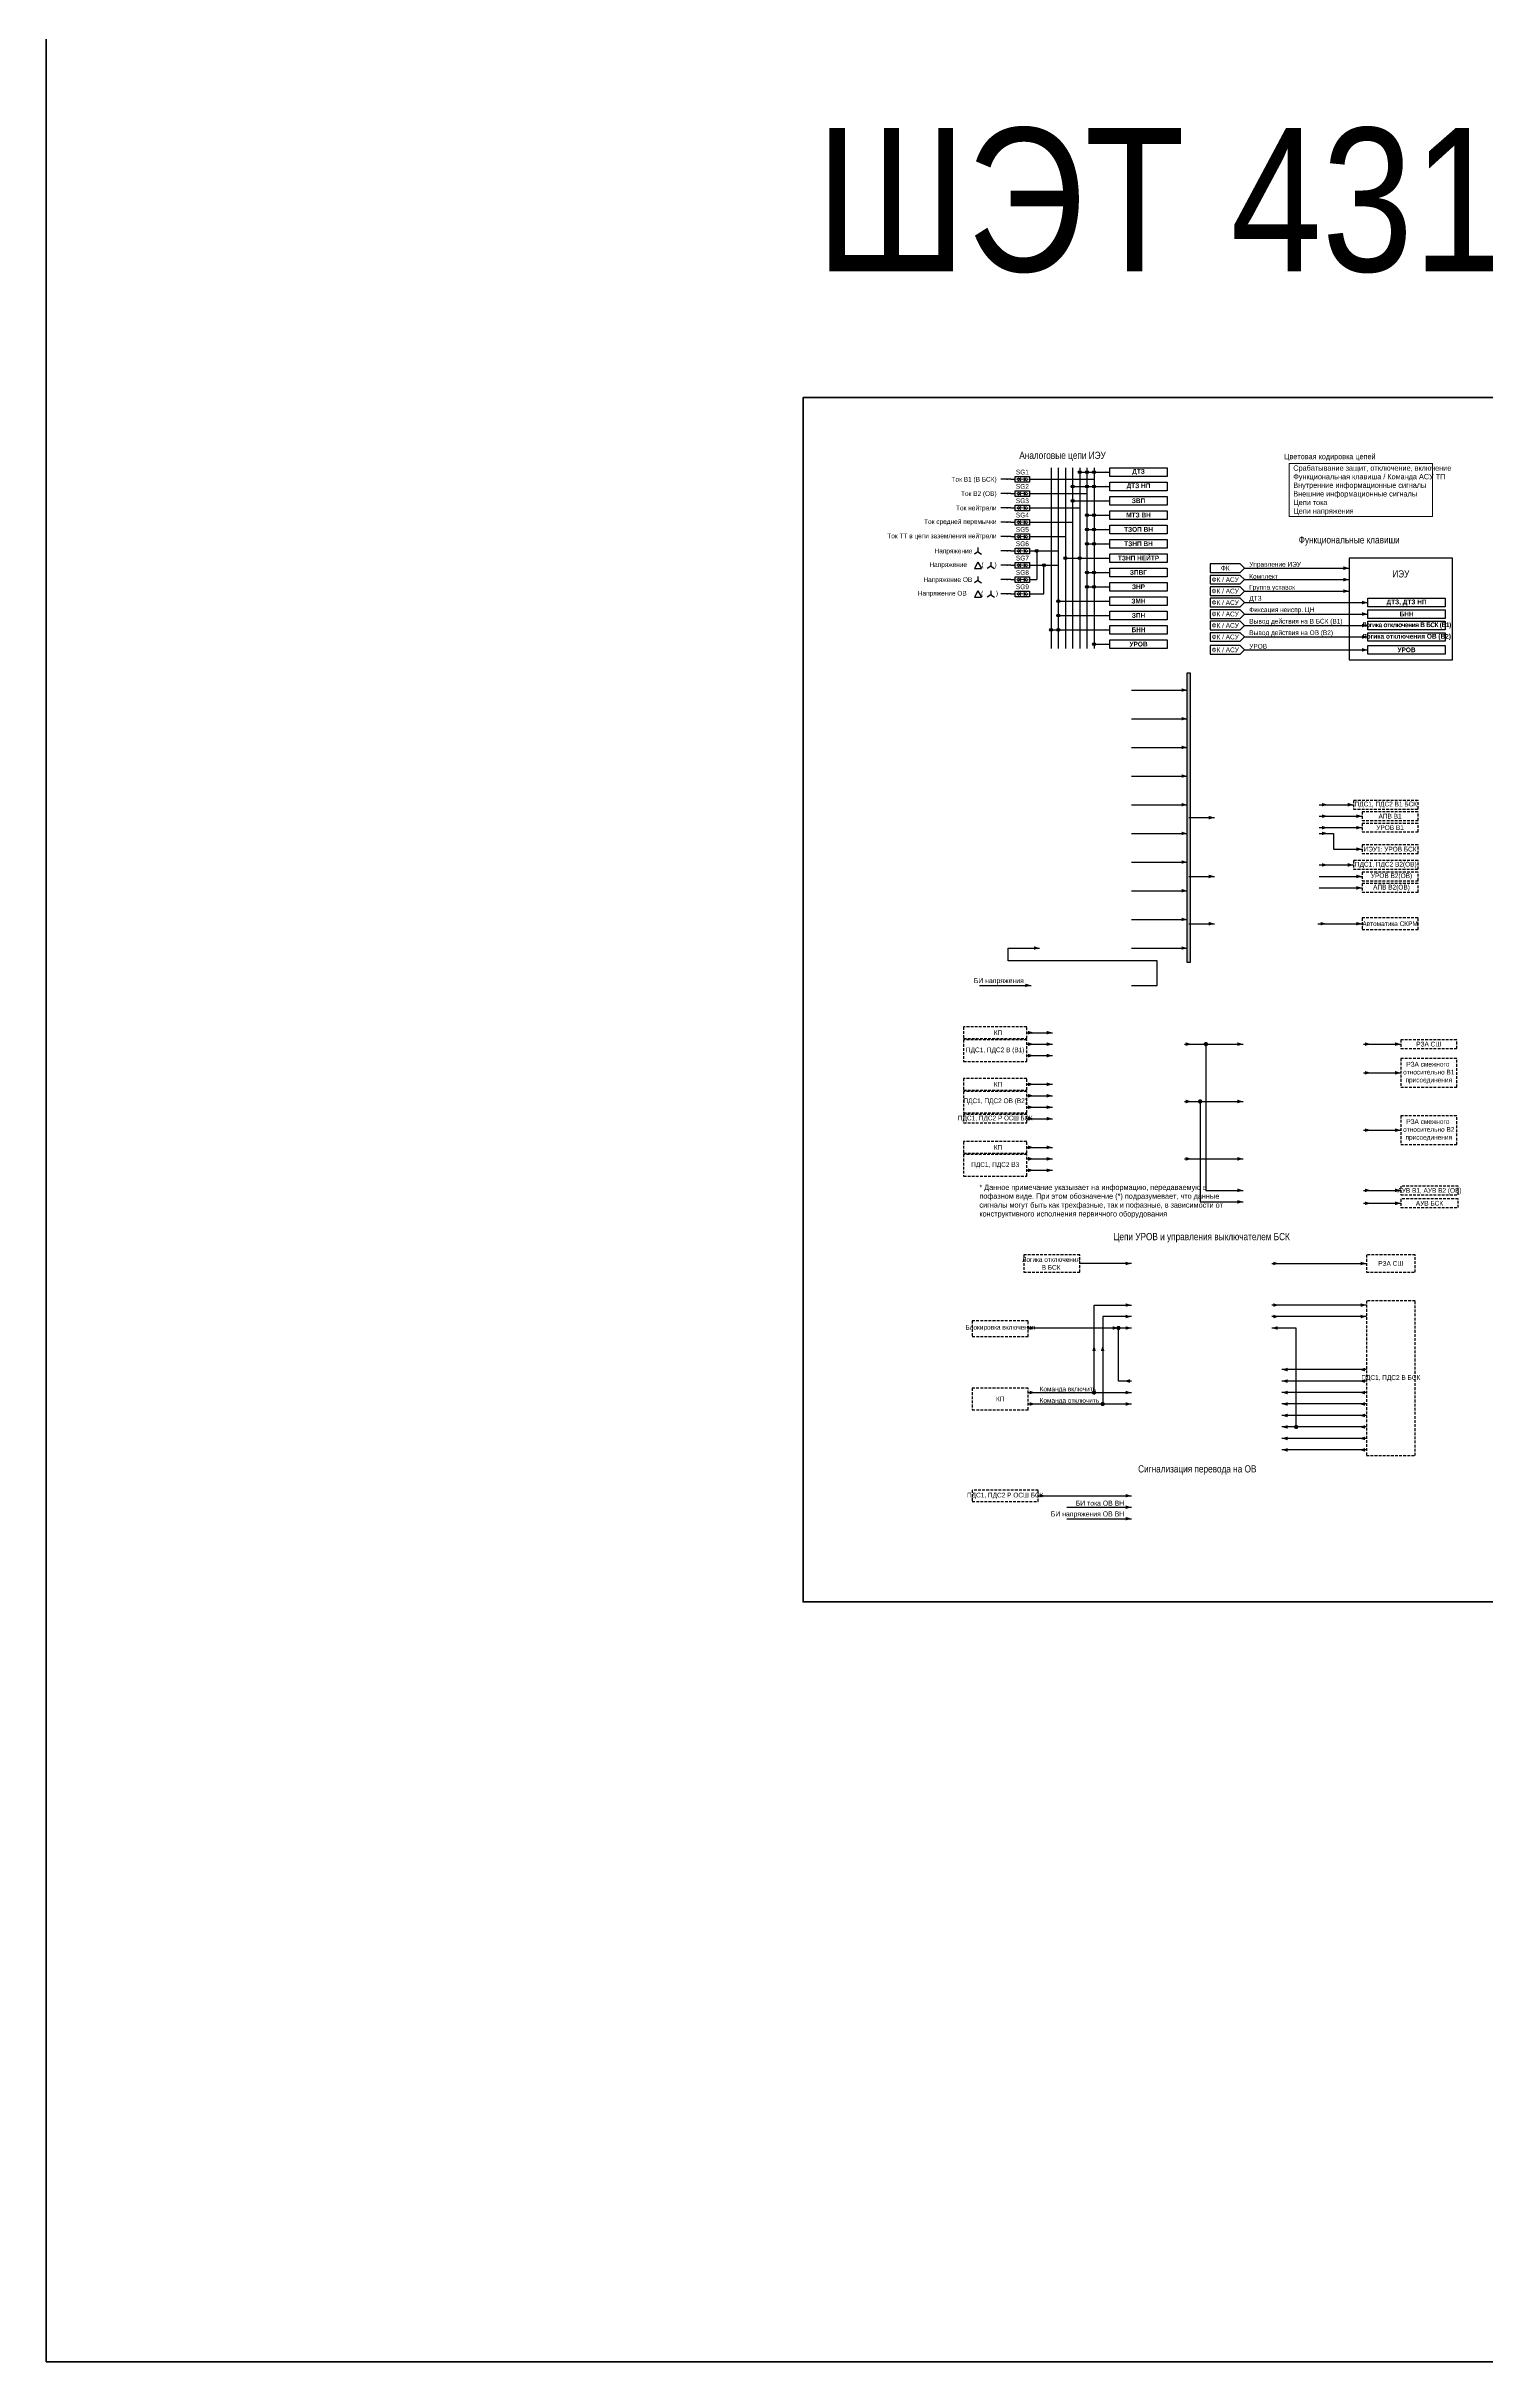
# Model space of a CAD drawing. Header units: millimetres. Extents: x 25558 to 49929, y 1902 to 19390.
# Drawn here: x 25708 to 26712, y 5438 to 7053 of the extents above; entities that cross this region are included whole.
import ezdxf
from ezdxf.enums import TextEntityAlignment as Align

# ---------------------------------------------------------------- set-up
doc = ezdxf.new("R2010")
doc.units = ezdxf.units.MM
doc.linetypes.add('штриховая2', pattern=[9.525, 6.35, -3.175])
for name, color, linetype, lineweight in [('Основная', 7, 'Continuous', 30), ('Отключение_включение', 1, 'Continuous', 30), ('Тонкая', 7, 'Continuous', 5), ('Цепи внешние', 84, 'Continuous', 30), ('Цепи внутренние', 5, 'Continuous', 30), ('Цепи ТН', 200, 'Continuous', 30), ('Цепи ТТ', 23, 'Continuous', 30), ('Цепь - ФК и АСУ', 132, 'Continuous', 30)]:
    doc.layers.add(name, color=color, linetype=linetype, lineweight=lineweight)
doc.styles.add('Narrow', font='ARIALN.TTF')

# ---------------------------------------------------------------- blocks, each defined once
blk = doc.blocks.new('Point')
at = {"layer": 'Основная', "color": 0, "const_width": 1.5}
blk.add_lwpolyline([(-0.75, 0, 1), (0.75, 0, 1)], format="xyb", close=True, dxfattribs=at)

msp = doc.modelspace()

# ---------------------------------------------------------------- hatches: boundary and pattern name
at = {"layer": 'Отключение_включение'}
h = msp.add_hatch(color=256, dxfattribs=at)
h.dxf.hatch_style = 1
h.paths.add_polyline_path([(26506, 6616), (26504, 6616), (26504, 6414), (26506, 6414)])
at = {"layer": 'Цепи ТН'}
h = msp.add_hatch(color=256, dxfattribs=at)
h.dxf.hatch_style = 1
h.paths.add_polyline_path([(26400, 6701, 1), (26398, 6701, 1)])
h = msp.add_hatch(color=256, dxfattribs=at)
h.dxf.hatch_style = 1
h.paths.add_polyline_path([(26405, 6691, 1), (26403, 6691, 1)])
h = msp.add_hatch(color=256, dxfattribs=at)
h.dxf.hatch_style = 1
h.paths.add_polyline_path([(26415, 6666, 1), (26413, 6666, 1)])
h = msp.add_hatch(color=256, dxfattribs=at)
h.dxf.hatch_style = 1
h.paths.add_polyline_path([(26415, 6656, 1), (26413, 6656, 1)])
h = msp.add_hatch(color=256, dxfattribs=at)
h.dxf.hatch_style = 1
h.paths.add_polyline_path([(26410, 6646, 1), (26408, 6646, 1)])
h = msp.add_hatch(color=256, dxfattribs=at)
h.dxf.hatch_style = 1
h.paths.add_polyline_path([(26415, 6646, 1), (26413, 6646, 1)])
at = {"layer": 'Цепи ТТ'}
h = msp.add_hatch(color=256, dxfattribs=at)
h.dxf.hatch_style = 1
h.paths.add_polyline_path([(26430, 6756, 1), (26428, 6756, 1)])
h = msp.add_hatch(color=256, dxfattribs=at)
h.dxf.hatch_style = 1
h.paths.add_polyline_path([(26435, 6756, 1), (26433, 6756, 1)])
h = msp.add_hatch(color=256, dxfattribs=at)
h.dxf.hatch_style = 1
h.paths.add_polyline_path([(26440, 6756, 1), (26438, 6756, 1)])
h = msp.add_hatch(color=256, dxfattribs=at)
h.dxf.hatch_style = 1
h.paths.add_polyline_path([(26425, 6746, 1), (26423, 6746, 1)])
h = msp.add_hatch(color=256, dxfattribs=at)
h.dxf.hatch_style = 1
h.paths.add_polyline_path([(26425, 6736, 1), (26423, 6736, 1)])
h = msp.add_hatch(color=256, dxfattribs=at)
h.dxf.hatch_style = 1
h.paths.add_polyline_path([(26435, 6746, 1), (26433, 6746, 1)])
h = msp.add_hatch(color=256, dxfattribs=at)
h.dxf.hatch_style = 1
h.paths.add_polyline_path([(26440, 6746, 1), (26438, 6746, 1)])
h = msp.add_hatch(color=256, dxfattribs=at)
h.dxf.hatch_style = 1
h.paths.add_polyline_path([(26435, 6726, 1), (26433, 6726, 1)])
h = msp.add_hatch(color=256, dxfattribs=at)
h.dxf.hatch_style = 1
h.paths.add_polyline_path([(26440, 6726, 1), (26438, 6726, 1)])
h = msp.add_hatch(color=256, dxfattribs=at)
h.dxf.hatch_style = 1
h.paths.add_polyline_path([(26435, 6716, 1), (26433, 6716, 1)])
h = msp.add_hatch(color=256, dxfattribs=at)
h.dxf.hatch_style = 1
h.paths.add_polyline_path([(26435, 6706, 1), (26433, 6706, 1)])
h = msp.add_hatch(color=256, dxfattribs=at)
h.dxf.hatch_style = 1
h.paths.add_polyline_path([(26440, 6716, 1), (26438, 6716, 1)])
h = msp.add_hatch(color=256, dxfattribs=at)
h.dxf.hatch_style = 1
h.paths.add_polyline_path([(26440, 6706, 1), (26438, 6706, 1)])
h = msp.add_hatch(color=256, dxfattribs=at)
h.dxf.hatch_style = 1
h.paths.add_polyline_path([(26420, 6696, 1), (26418, 6696, 1)])
h = msp.add_hatch(color=256, dxfattribs=at)
h.dxf.hatch_style = 1
h.paths.add_polyline_path([(26430, 6696, 1), (26428, 6696, 1)])
h = msp.add_hatch(color=256, dxfattribs=at)
h.dxf.hatch_style = 1
h.paths.add_polyline_path([(26435, 6686, 1), (26433, 6686, 1)])
h = msp.add_hatch(color=256, dxfattribs=at)
h.dxf.hatch_style = 1
h.paths.add_polyline_path([(26440, 6686, 1), (26438, 6686, 1)])
h = msp.add_hatch(color=256, dxfattribs=at)
h.dxf.hatch_style = 1
h.paths.add_polyline_path([(26435, 6676, 1), (26433, 6676, 1)])
h = msp.add_hatch(color=256, dxfattribs=at)
h.dxf.hatch_style = 1
h.paths.add_polyline_path([(26440, 6676, 1), (26438, 6676, 1)])
h = msp.add_hatch(color=256, dxfattribs=at)
h.dxf.hatch_style = 1
h.paths.add_polyline_path([(26440, 6636, 1), (26438, 6636, 1)])

# ---------------------------------------------------------------- linework, layer by layer
at = {"layer": 'Основная'}
for p, q in [((26358, 6703.3), (26358, 6700.3)), ((26358, 6700.3), (26355.5, 6698.7)), ((26358, 6693.3), (26355.5, 6688.7)), ((26355.5, 6688.7), (26360.5, 6688.7)), ((26358, 6700.3), (26360.5, 6698.7)), ((26358, 6693.3), (26360.5, 6688.7)), ((26367, 6690.3), (26364.5, 6688.7)), ((26367, 6693.3), (26367, 6690.3)), ((26367, 6690.3), (26369.5, 6688.7)), ((26358, 6680.3), (26355.5, 6678.7)), ((26358, 6673.3), (26355.5, 6668.7)), ((26358, 6683.3), (26358, 6680.3)), ((26358, 6680.3), (26360.5, 6678.7)), ((26358, 6673.3), (26360.5, 6668.7)), ((26367, 6670.3), (26364.5, 6668.7)), ((26367, 6673.3), (26367, 6670.3)), ((26367, 6670.3), (26369.5, 6668.7)), ((26355.5, 6668.7), (26360.5, 6668.7))]:
    msp.add_line(p, q, dxfattribs=at)
for points in [[(26384, 6753), (26394, 6753), (26394, 6749), (26384, 6749)], [(26450, 6759), (26490, 6759), (26490, 6753), (26450, 6753)], [(26384, 6743), (26394, 6743), (26394, 6739), (26384, 6739)], [(26450, 6749), (26490, 6749), (26490, 6743), (26450, 6743)], [(26450, 6739), (26490, 6739), (26490, 6733), (26450, 6733)], [(26384, 6733), (26394, 6733), (26394, 6729), (26384, 6729)], [(26384, 6723), (26394, 6723), (26394, 6719), (26384, 6719)], [(26450, 6729), (26490, 6729), (26490, 6723), (26450, 6723)], [(26450, 6719), (26490, 6719), (26490, 6713), (26450, 6713)], [(26384, 6713), (26394, 6713), (26394, 6709), (26384, 6709)], [(26384, 6703), (26394, 6703), (26394, 6699), (26384, 6699)], [(26450, 6709), (26490, 6709), (26490, 6703), (26450, 6703)], [(26384, 6693), (26394, 6693), (26394, 6689), (26384, 6689)], [(26450, 6699), (26490, 6699), (26490, 6693), (26450, 6693)], [(26450, 6689), (26490, 6689), (26490, 6683), (26450, 6683)], [(26384, 6683), (26394, 6683), (26394, 6679), (26384, 6679)], [(26384, 6673), (26394, 6673), (26394, 6669), (26384, 6669)], [(26450, 6679), (26490, 6679), (26490, 6673), (26450, 6673)], [(26450, 6669), (26490, 6669), (26490, 6663), (26450, 6663)], [(26450, 6659), (26490, 6659), (26490, 6653), (26450, 6653)], [(26630, 6668), (26684, 6668), (26684, 6662), (26630, 6662)], [(26630, 6660), (26684, 6660), (26684, 6654), (26630, 6654)], [(26450, 6649), (26490, 6649), (26490, 6643), (26450, 6643)], [(26450, 6639), (26490, 6639), (26490, 6633), (26450, 6633)], [(26630, 6652), (26684, 6652), (26684, 6646), (26630, 6646)], [(26630, 6644), (26684, 6644), (26684, 6638), (26630, 6638)], [(26630, 6635), (26684, 6635), (26684, 6629), (26630, 6629)]]:
    msp.add_lwpolyline(points, close=True, dxfattribs=at)
at = {"layer": 'Основная', "ltscale": 0.3}
msp.add_lwpolyline([(26617, 6625), (26689, 6625), (26689, 6696), (26617, 6696)], close=True, dxfattribs=at)
at = {"layer": 'Отключение_включение'}
for p, q in [((26465, 6604), (26504, 6604)), ((26465, 6584), (26504, 6584)), ((26465, 6564), (26504, 6564)), ((26465, 6544), (26504, 6544)), ((26465, 6524), (26504, 6524)), ((26505, 6515), (26523, 6515)), ((26596, 6524), (26615, 6524)), ((26615, 6524), (26620, 6524)), ((26465, 6504), (26504, 6504)), ((26465, 6484), (26504, 6484)), ((26596, 6482), (26615, 6482)), ((26615, 6482), (26620, 6482)), ((26465, 6464), (26504, 6464)), ((26505, 6474), (26523, 6474)), ((26465, 6444), (26504, 6444)), ((26505, 6441), (26523, 6441)), ((26465, 6424), (26504, 6424)), ((26627, 6357), (26636, 6357)), ((26636, 6357), (26653, 6357)), ((26627, 6337), (26636, 6337)), ((26636, 6337), (26653, 6337)), ((26627, 6297), (26636, 6297)), ((26636, 6297), (26653, 6297)), ((26563, 6204), (26629, 6204)), ((26629, 6175), (26563, 6175)), ((26445, 6167), (26445, 6106)), ((26629, 6167), (26563, 6167)), ((26439, 6114), (26465, 6114)), ((26456, 6106), (26465, 6106))]:
    msp.add_line(p, q, dxfattribs=at)
at = {"layer": 'Отключение_включение', "ltscale": 0.3}
msp.add_line((26465, 6167), (26445, 6167), dxfattribs=at)
at = {"layer": 'Отключение_включение'}
msp.add_lwpolyline([(26504, 6616), (26506, 6616), (26506, 6414), (26504, 6414)], close=True, dxfattribs=at)
for points in [[(26504, 6604, 0, 2.5, 0), (26500, 6604, 0, 0, 0)], [(26504, 6584, 0, 2.5, 0), (26500, 6584, 0, 0, 0)], [(26504, 6564, 0, 2.5, 0), (26500, 6564, 0, 0, 0)], [(26504, 6544, 0, 2.5, 0), (26500, 6544, 0, 0, 0)], [(26504, 6524, 0, 2.5, 0), (26500, 6524, 0, 0, 0)], [(26602, 6524, 0, 2.5, 0), (26598, 6524, 0, 0, 0)], [(26620, 6524, 0, 2.5, 0), (26616, 6524, 0, 0, 0)], [(26523, 6515, 0, 2.5, 0), (26519, 6515, 0, 0, 0)], [(26504, 6504, 0, 2.5, 0), (26500, 6504, 0, 0, 0)], [(26504, 6484, 0, 2.5, 0), (26500, 6484, 0, 0, 0)], [(26602, 6482, 0, 2.5, 0), (26598, 6482, 0, 0, 0)], [(26620, 6482, 0, 2.5, 0), (26616, 6482, 0, 0, 0)], [(26504, 6464, 0, 2.5, 0), (26500, 6464, 0, 0, 0)], [(26523, 6474, 0, 2.5, 0), (26519, 6474, 0, 0, 0)], [(26504, 6444, 0, 2.5, 0), (26500, 6444, 0, 0, 0)], [(26523, 6441, 0, 2.5, 0), (26519, 6441, 0, 0, 0)], [(26504, 6424, 0, 2.5, 0), (26500, 6424, 0, 0, 0)], [(26632, 6357, 0, 2.5, 0), (26628, 6357, 0, 0, 0)], [(26653, 6357, 0, 2.5, 0), (26649, 6357, 0, 0, 0)], [(26632, 6337, 0, 2.5, 0), (26628, 6337, 0, 0, 0)], [(26653, 6337, 0, 2.5, 0), (26649, 6337, 0, 0, 0)], [(26632, 6297, 0, 2.5, 0), (26628, 6297, 0, 0, 0)], [(26653, 6297, 0, 2.5, 0), (26649, 6297, 0, 0, 0)], [(26568, 6204, 0, 2.5, 0), (26564, 6204, 0, 0, 0)], [(26629, 6204, 0, 2.5, 0), (26625, 6204, 0, 0, 0)], [(26568, 6175, 0, 2.5, 0), (26564, 6175, 0, 0, 0)], [(26629, 6175, 0, 2.5, 0), (26625, 6175, 0, 0, 0)], [(26568, 6167, 0, 2.5, 0), (26564, 6167, 0, 0, 0)], [(26629, 6167, 0, 2.5, 0), (26625, 6167, 0, 0, 0)], [(26465, 6114, 0, 2.5, 0), (26461, 6114, 0, 0, 0)], [(26465, 6106, 0, 2.5, 0), (26461, 6106, 0, 0, 0)]]:
    msp.add_lwpolyline(points, format="xyseb", dxfattribs=at)
at = {"layer": 'Отключение_включение', "ltscale": 0.3}
for points in [[(26439, 6114), (26439, 6175)], [(26439, 6175), (26465, 6175)]]:
    msp.add_lwpolyline(points, dxfattribs=at)
for points in [[(26465, 6175, 0, 2.5, 0), (26461, 6175, 0, 0, 0)], [(26465, 6167, 0, 2.5, 0), (26461, 6167, 0, 0, 0)], [(26439, 6147, 0, 2.5, 0), (26439, 6143, 0, 0, 0)], [(26445, 6147, 0, 2.5, 0), (26445, 6143, 0, 0, 0)], [(26398, 6114, 0, 2.5, 0), (26394, 6114, 0, 0, 0)], [(26398, 6106, 0, 2.5, 0), (26394, 6106, 0, 0, 0)]]:
    msp.add_lwpolyline(points, format="xyseb", dxfattribs=at)
at = {"layer": 'Отключение_включение'}
for points in [[(26393, 6114), (26439, 6114)], [(26393, 6106), (26456, 6106)]]:
    msp.add_lwpolyline(points, dxfattribs=at)
at = {"layer": 'Тонкая', "ltscale": 0.25}
for p, q in [((26385, 6751), (26386.5, 6752)), ((26386.5, 6750), (26385, 6751)), ((26386.5, 6751), (26388, 6752)), ((26388, 6750), (26386.5, 6751)), ((26391.5, 6751), (26390, 6752)), ((26390, 6750), (26391.5, 6751)), ((26393, 6751), (26391.5, 6752)), ((26391.5, 6750), (26393, 6751)), ((26385, 6741), (26386.5, 6742)), ((26386.5, 6740), (26385, 6741)), ((26386.5, 6741), (26388, 6742)), ((26388, 6740), (26386.5, 6741)), ((26391.5, 6741), (26390, 6742)), ((26390, 6740), (26391.5, 6741)), ((26393, 6741), (26391.5, 6742)), ((26391.5, 6740), (26393, 6741)), ((26385, 6731), (26386.5, 6732)), ((26386.5, 6730), (26385, 6731)), ((26385, 6721), (26386.5, 6722)), ((26386.5, 6720), (26385, 6721)), ((26386.5, 6731), (26388, 6732)), ((26388, 6730), (26386.5, 6731)), ((26386.5, 6721), (26388, 6722)), ((26388, 6720), (26386.5, 6721)), ((26391.5, 6731), (26390, 6732)), ((26390, 6730), (26391.5, 6731)), ((26391.5, 6721), (26390, 6722)), ((26390, 6720), (26391.5, 6721)), ((26393, 6731), (26391.5, 6732)), ((26391.5, 6730), (26393, 6731)), ((26393, 6721), (26391.5, 6722)), ((26391.5, 6720), (26393, 6721)), ((26385, 6711), (26386.5, 6712)), ((26386.5, 6710), (26385, 6711)), ((26386.5, 6711), (26388, 6712)), ((26388, 6710), (26386.5, 6711)), ((26391.5, 6711), (26390, 6712)), ((26390, 6710), (26391.5, 6711)), ((26393, 6711), (26391.5, 6712)), ((26391.5, 6710), (26393, 6711)), ((26385, 6701), (26386.5, 6702)), ((26386.5, 6700), (26385, 6701)), ((26385, 6691), (26386.5, 6692)), ((26386.5, 6690), (26385, 6691)), ((26386.5, 6701), (26388, 6702)), ((26388, 6700), (26386.5, 6701)), ((26386.5, 6691), (26388, 6692)), ((26388, 6690), (26386.5, 6691)), ((26391.5, 6701), (26390, 6702)), ((26390, 6700), (26391.5, 6701)), ((26391.5, 6691), (26390, 6692)), ((26390, 6690), (26391.5, 6691)), ((26393, 6701), (26391.5, 6702)), ((26391.5, 6700), (26393, 6701)), ((26393, 6691), (26391.5, 6692)), ((26391.5, 6690), (26393, 6691)), ((26385, 6681), (26386.5, 6682)), ((26386.5, 6680), (26385, 6681)), ((26385, 6671), (26386.5, 6672)), ((26386.5, 6670), (26385, 6671)), ((26386.5, 6681), (26388, 6682)), ((26388, 6680), (26386.5, 6681)), ((26386.5, 6671), (26388, 6672)), ((26388, 6670), (26386.5, 6671)), ((26391.5, 6681), (26390, 6682)), ((26390, 6680), (26391.5, 6681)), ((26391.5, 6671), (26390, 6672)), ((26390, 6670), (26391.5, 6671)), ((26393, 6681), (26391.5, 6682)), ((26391.5, 6680), (26393, 6681)), ((26393, 6671), (26391.5, 6672)), ((26391.5, 6670), (26393, 6671))]:
    msp.add_line(p, q, dxfattribs=at)
at = {"layer": 'Тонкая'}
for p, q in [((26391.5, 6751), (26386.5, 6751)), ((26391.5, 6741), (26386.5, 6741)), ((26391.5, 6731), (26386.5, 6731)), ((26391.5, 6721), (26386.5, 6721)), ((26391.5, 6711), (26386.5, 6711)), ((26391.5, 6701), (26386.5, 6701)), ((26391.5, 6691), (26386.5, 6691)), ((26391.5, 6681), (26386.5, 6681)), ((26391.5, 6671), (26386.5, 6671))]:
    msp.add_line(p, q, dxfattribs=at)
at = {"layer": 'Тонкая', "lineweight": 50}
msp.add_lwpolyline([(25708, 8668), (36985, 8668), (36985, 5438), (25708, 5438)], close=True, dxfattribs=at)
at = {"layer": 'Тонкая', "color": 3, "lineweight": 50}
msp.add_lwpolyline([(26830, 5968), (26236, 5968), (26236, 6808), (26830, 6808)], close=True, dxfattribs=at)
at = {"layer": 'Тонкая', "ltscale": 0.3}
msp.add_lwpolyline([(26575, 6762), (26675, 6762), (26675, 6725), (26575, 6725)], close=True, dxfattribs=at)
at = {"layer": 'Цепи внешние', "ltscale": 0.3}
for p, q in [((26596, 6516), (26626, 6516)), ((26596, 6508), (26626, 6508)), ((26596, 6474), (26624, 6474)), ((26596, 6466), (26626, 6466)), ((26624, 6474), (26626, 6474)), ((26392, 6365), (26410, 6365)), ((26392, 6357), (26410, 6357)), ((26392, 6349), (26410, 6349)), ((26392, 6329), (26410, 6329)), ((26392, 6321), (26410, 6321)), ((26392, 6313), (26410, 6313)), ((26392, 6305), (26410, 6305)), ((26392, 6285), (26410, 6285)), ((26392, 6277), (26410, 6277)), ((26392, 6269), (26410, 6269)), ((26627, 6255), (26653, 6255)), ((26580, 6159), (26563, 6159)), ((26580, 6090), (26580, 6159)), ((26400, 6042), (26465, 6042))]:
    msp.add_line(p, q, dxfattribs=at)
at = {"layer": 'Цепи внешние'}
for p, q in [((26595, 6441), (26616, 6441)), ((26615, 6441), (26626, 6441))]:
    msp.add_line(p, q, dxfattribs=at)
at = {"layer": 'Цепи внешние', "linetype": 'штриховая2', "ltscale": 0.3}
for points in [[(26665, 6527), (26620, 6527), (26620, 6521), (26665, 6521)], [(26665, 6519), (26626, 6519), (26626, 6513), (26665, 6513)], [(26665, 6511), (26626, 6511), (26626, 6505), (26665, 6505)], [(26665, 6485), (26620, 6485), (26620, 6479), (26665, 6479)], [(26665, 6477), (26626, 6477), (26626, 6471), (26665, 6471)], [(26665, 6469), (26626, 6469), (26626, 6463), (26665, 6463)], [(26665, 6445), (26626, 6445), (26626, 6437), (26665, 6437)], [(26392, 6369), (26348, 6369), (26348, 6361), (26392, 6361)], [(26392, 6360), (26348, 6360), (26348, 6345), (26392, 6345)], [(26692, 6360), (26653, 6360), (26653, 6354), (26692, 6354)], [(26692, 6347), (26653, 6347), (26653, 6327), (26692, 6327)], [(26392, 6333), (26348, 6333), (26348, 6325), (26392, 6325)], [(26392, 6324), (26348, 6324), (26348, 6309), (26392, 6309)], [(26392, 6308), (26348, 6308), (26348, 6302), (26392, 6302)], [(26692, 6307), (26653, 6307), (26653, 6287), (26692, 6287)], [(26392, 6289), (26348, 6289), (26348, 6281), (26392, 6281)], [(26392, 6280), (26348, 6280), (26348, 6265), (26392, 6265)], [(26693, 6258), (26653, 6258), (26653, 6252), (26693, 6252)], [(26663, 6210), (26629, 6210), (26629, 6198), (26663, 6198)], [(26663, 6178), (26629, 6178), (26629, 6070), (26663, 6070)], [(26393, 6117), (26354, 6117), (26354, 6102), (26393, 6102)], [(26400, 6046), (26354, 6046), (26354, 6038), (26400, 6038)]]:
    msp.add_lwpolyline(points, close=True, dxfattribs=at)
at = {"layer": 'Цепи внешние', "ltscale": 0.3}
for points in [[(26602, 6516, 0, 2.5, 0), (26598, 6516, 0, 0, 0)], [(26602, 6508, 0, 2.5, 0), (26598, 6508, 0, 0, 0)], [(26626, 6516, 0, 2.5, 0), (26622, 6516, 0, 0, 0)], [(26626, 6508, 0, 2.5, 0), (26622, 6508, 0, 0, 0)], [(26626, 6474, 0, 2.5, 0), (26622, 6474, 0, 0, 0)], [(26626, 6466, 0, 2.5, 0), (26622, 6466, 0, 0, 0)], [(26397, 6365, 0, 2.5, 0), (26393, 6365, 0, 0, 0)], [(26410, 6365, 0, 2.5, 0), (26406, 6365, 0, 0, 0)], [(26397, 6357, 0, 2.5, 0), (26393, 6357, 0, 0, 0)], [(26397, 6349, 0, 2.5, 0), (26393, 6349, 0, 0, 0)], [(26410, 6357, 0, 2.5, 0), (26406, 6357, 0, 0, 0)], [(26410, 6349, 0, 2.5, 0), (26406, 6349, 0, 0, 0)], [(26397, 6329, 0, 2.5, 0), (26393, 6329, 0, 0, 0)], [(26397, 6321, 0, 2.5, 0), (26393, 6321, 0, 0, 0)], [(26410, 6329, 0, 2.5, 0), (26406, 6329, 0, 0, 0)], [(26410, 6321, 0, 2.5, 0), (26406, 6321, 0, 0, 0)], [(26397, 6313, 0, 2.5, 0), (26393, 6313, 0, 0, 0)], [(26397, 6305, 0, 2.5, 0), (26393, 6305, 0, 0, 0)], [(26410, 6313, 0, 2.5, 0), (26406, 6313, 0, 0, 0)], [(26410, 6305, 0, 2.5, 0), (26406, 6305, 0, 0, 0)], [(26397, 6285, 0, 2.5, 0), (26393, 6285, 0, 0, 0)], [(26410, 6285, 0, 2.5, 0), (26406, 6285, 0, 0, 0)], [(26397, 6277, 0, 2.5, 0), (26393, 6277, 0, 0, 0)], [(26397, 6269, 0, 2.5, 0), (26393, 6269, 0, 0, 0)], [(26410, 6277, 0, 2.5, 0), (26406, 6277, 0, 0, 0)], [(26410, 6269, 0, 2.5, 0), (26406, 6269, 0, 0, 0)], [(26632, 6255, 0, 2.5, 0), (26628, 6255, 0, 0, 0)], [(26653, 6255, 0, 2.5, 0), (26649, 6255, 0, 0, 0)], [(26563, 6159, 0, 2.5, 0), (26567, 6159, 0, 0, 0)], [(26570, 6130, 0, 2.5, 0), (26574, 6130, 0, 0, 0)], [(26570, 6122, 0, 2.5, 0), (26574, 6122, 0, 0, 0)], [(26624, 6130, 0, 2.5, 0), (26628, 6130, 0, 0, 0)], [(26624, 6122, 0, 2.5, 0), (26628, 6122, 0, 0, 0)], [(26570, 6114, 0, 2.5, 0), (26574, 6114, 0, 0, 0)], [(26570, 6106, 0, 2.5, 0), (26574, 6106, 0, 0, 0)], [(26624, 6114, 0, 2.5, 0), (26628, 6114, 0, 0, 0)], [(26624, 6106, 0, 2.5, 0), (26628, 6106, 0, 0, 0)], [(26570, 6098, 0, 2.5, 0), (26574, 6098, 0, 0, 0)], [(26570, 6090, 0, 2.5, 0), (26574, 6090, 0, 0, 0)], [(26624, 6098, 0, 2.5, 0), (26628, 6098, 0, 0, 0)], [(26624, 6090, 0, 2.5, 0), (26628, 6090, 0, 0, 0)], [(26570, 6082, 0, 2.5, 0), (26574, 6082, 0, 0, 0)], [(26570, 6074, 0, 2.5, 0), (26574, 6074, 0, 0, 0)], [(26624, 6082, 0, 2.5, 0), (26628, 6082, 0, 0, 0)], [(26624, 6074, 0, 2.5, 0), (26628, 6074, 0, 0, 0)], [(26405, 6042, 0, 2.5, 0), (26401, 6042, 0, 0, 0)], [(26465, 6042, 0, 2.5, 0), (26461, 6042, 0, 0, 0)]]:
    msp.add_lwpolyline(points, format="xyseb", dxfattribs=at)
at = {"layer": 'Цепи внешние'}
for points in [[(26601, 6441, 0, 2.5, 0), (26597, 6441, 0, 0, 0)], [(26626, 6441, 0, 2.5, 0), (26622, 6441, 0, 0, 0)]]:
    msp.add_lwpolyline(points, format="xyseb", dxfattribs=at)
at = {"layer": 'Цепи внешние', "ltscale": 0.3}
for points in [[(26629, 6130), (26570, 6130)], [(26629, 6122), (26570, 6122)], [(26629, 6114), (26570, 6114)], [(26629, 6106), (26570, 6106)], [(26629, 6098), (26570, 6098)], [(26629, 6082), (26570, 6082)], [(26629, 6074), (26570, 6074)]]:
    msp.add_lwpolyline(points, dxfattribs=at)
at = {"layer": 'Цепи внешние'}
msp.add_lwpolyline([(26629, 6090), (26570, 6090)], dxfattribs=at)
at = {"layer": 'Цепи внутренние', "ltscale": 0.3}
for p, q in [((26596, 6504), (26606, 6504)), ((26606, 6504), (26606, 6493)), ((26606, 6493), (26626, 6493)), ((26379, 6415), (26379, 6424)), ((26379, 6424), (26401, 6424)), ((26483, 6415), (26379, 6415)), ((26483, 6398), (26483, 6415)), ((26359, 6398), (26395, 6398)), ((26465, 6398), (26483, 6398)), ((26502, 6357), (26543, 6357)), ((26517, 6357), (26517, 6255)), ((26502, 6317), (26543, 6317)), ((26513, 6317), (26513, 6247)), ((26502, 6277), (26543, 6277)), ((26517, 6255), (26543, 6255)), ((26513, 6247), (26543, 6247)), ((26627, 6246), (26653, 6246)), ((26465, 6204), (26429, 6204)), ((26456, 6159), (26393, 6159)), ((26465, 6159), (26456, 6159)), ((26420, 6026), (26465, 6026))]:
    msp.add_line(p, q, dxfattribs=at)
for points in [[(26602, 6504, 0, 2.5, 0), (26598, 6504, 0, 0, 0)], [(26626, 6493, 0, 2.5, 0), (26622, 6493, 0, 0, 0)], [(26401, 6424, 0, 2.5, 0), (26397, 6424, 0, 0, 0)], [(26395, 6398, 0, 2.5, 0), (26391, 6398, 0, 0, 0)], [(26507, 6357, 0, 2.5, 0), (26503, 6357, 0, 0, 0)], [(26543, 6357, 0, 2.5, 0), (26539, 6357, 0, 0, 0)], [(26507, 6317, 0, 2.5, 0), (26503, 6317, 0, 0, 0)], [(26543, 6317, 0, 2.5, 0), (26539, 6317, 0, 0, 0)], [(26507, 6277, 0, 2.5, 0), (26503, 6277, 0, 0, 0)], [(26543, 6277, 0, 2.5, 0), (26539, 6277, 0, 0, 0)], [(26543, 6255, 0, 2.5, 0), (26539, 6255, 0, 0, 0)], [(26543, 6247, 0, 2.5, 0), (26539, 6247, 0, 0, 0)], [(26632, 6246, 0, 2.5, 0), (26628, 6246, 0, 0, 0)], [(26653, 6246, 0, 2.5, 0), (26649, 6246, 0, 0, 0)], [(26465, 6204, 0, 2.5, 0), (26461, 6204, 0, 0, 0)], [(26398, 6159, 0, 2.5, 0), (26394, 6159, 0, 0, 0)], [(26456, 6159, 0, 2.5, 0), (26452, 6159, 0, 0, 0)], [(26465, 6159, 0, 2.5, 0), (26461, 6159, 0, 0, 0)], [(26460, 6122, 0, 2.5, 0), (26464, 6122, 0, 0, 0)], [(26465, 6034, 0, 2.5, 0), (26461, 6034, 0, 0, 0)], [(26465, 6026, 0, 2.5, 0), (26461, 6026, 0, 0, 0)]]:
    msp.add_lwpolyline(points, format="xyseb", dxfattribs=at)
at = {"layer": 'Цепи внутренние', "linetype": 'штриховая2', "ltscale": 0.3}
for points in [[(26665, 6496), (26626, 6496), (26626, 6490), (26665, 6490)], [(26693, 6249), (26653, 6249), (26653, 6243), (26693, 6243)], [(26429, 6210), (26390, 6210), (26390, 6198), (26429, 6198)], [(26393, 6164), (26354, 6164), (26354, 6153), (26393, 6153)]]:
    msp.add_lwpolyline(points, close=True, dxfattribs=at)
at = {"layer": 'Цепи внутренние', "ltscale": 0.3}
for points in [[(26456, 6122), (26456, 6159)], [(26465, 6122), (26456, 6122)]]:
    msp.add_lwpolyline(points, dxfattribs=at)
at = {"layer": 'Цепи внутренние'}
msp.add_lwpolyline([(26420, 6034), (26465, 6034)], dxfattribs=at)
at = {"layer": 'Цепи ТН'}
for p, q in [((26394, 6701), (26414, 6701)), ((26394, 6691), (26414, 6691)), ((26399, 6701), (26399, 6681)), ((26404, 6671), (26404, 6691)), ((26394, 6681), (26399, 6681)), ((26394, 6671), (26404, 6671))]:
    msp.add_line(p, q, dxfattribs=at)
for points in [[(26409, 6759), (26409, 6633)], [(26414, 6759), (26414, 6633)], [(26381, 6701), (26374, 6701)], [(26381, 6691), (26374, 6691)], [(26381, 6701), (26384, 6701)], [(26381, 6691), (26384, 6691)], [(26381, 6681), (26374, 6681)], [(26381, 6671), (26374, 6671)], [(26381, 6681), (26384, 6681)], [(26381, 6671), (26384, 6671)], [(26414, 6666), (26450, 6666)], [(26414, 6656), (26450, 6656)], [(26409, 6646), (26450, 6646)]]:
    msp.add_lwpolyline(points, dxfattribs=at)
for points in [[(26381, 6701, 0, 1, 0), (26378, 6701, 0, 0, 0)], [(26381, 6691, 0, 1, 0), (26378, 6691, 0, 0, 0)], [(26414, 6701, 0, 1, 0), (26411, 6701, 0, 0, 0)], [(26414, 6691, 0, 1, 0), (26411, 6691, 0, 0, 0)], [(26381, 6681, 0, 1, 0), (26378, 6681, 0, 0, 0)], [(26381, 6671, 0, 1, 0), (26378, 6671, 0, 0, 0)], [(26450, 6666, 0, 1, 0), (26447, 6666, 0, 0, 0)], [(26450, 6656, 0, 1, 0), (26447, 6656, 0, 0, 0)], [(26450, 6646, 0, 1, 0), (26447, 6646, 0, 0, 0)]]:
    msp.add_lwpolyline(points, format="xyseb", dxfattribs=at)
for centre in [(26399, 6701), (26404, 6691), (26414, 6666), (26414, 6656), (26409, 6646), (26414, 6646)]:
    msp.add_circle(centre, 1, dxfattribs=at)
at = {"layer": 'Цепи ТТ', "ltscale": 0.3}
for p, q in [((26394, 6741), (26434, 6741)), ((26394, 6721), (26424, 6721))]:
    msp.add_line(p, q, dxfattribs=at)
at = {"layer": 'Цепи ТТ'}
for p, q in [((26434, 6726), (26450, 6726)), ((26394, 6711), (26419, 6711)), ((26434, 6716), (26450, 6716)), ((26434, 6706), (26450, 6706)), ((26419, 6696), (26450, 6696)), ((26434, 6686), (26450, 6686))]:
    msp.add_line(p, q, dxfattribs=at)
at = {"layer": 'Цепи ТТ', "ltscale": 0.3}
for points in [[(26381, 6751), (26374, 6751)], [(26381, 6751), (26384, 6751)], [(26394, 6751), (26439, 6751)], [(26429, 6756), (26450, 6756)], [(26439, 6759), (26439, 6633)], [(26381, 6741), (26374, 6741)], [(26381, 6741), (26384, 6741)], [(26424, 6746), (26450, 6746)], [(26424, 6736), (26450, 6736)], [(26381, 6731), (26374, 6731)], [(26381, 6721), (26374, 6721)], [(26381, 6731), (26384, 6731)], [(26381, 6721), (26384, 6721)], [(26394, 6731), (26429, 6731)], [(26434, 6676), (26450, 6676)], [(26439, 6636), (26450, 6636)]]:
    msp.add_lwpolyline(points, dxfattribs=at)
at = {"layer": 'Цепи ТТ'}
for points in [[(26381, 6751, 0, 1, 0), (26378, 6751, 0, 0, 0)], [(26439, 6751, 0, 1, 0), (26436, 6751, 0, 0, 0)], [(26450, 6756, 0, 1, 0), (26447, 6756, 0, 0, 0)], [(26381, 6741, 0, 1, 0), (26378, 6741, 0, 0, 0)], [(26434, 6741, 0, 1, 0), (26431, 6741, 0, 0, 0)], [(26450, 6746, 0, 1, 0), (26447, 6746, 0, 0, 0)], [(26450, 6736, 0, 1, 0), (26447, 6736, 0, 0, 0)], [(26381, 6731, 0, 1, 0), (26378, 6731, 0, 0, 0)], [(26381, 6721, 0, 1, 0), (26378, 6721, 0, 0, 0)], [(26424, 6721, 0, 1, 0), (26421, 6721, 0, 0, 0)], [(26429, 6731, 0, 1, 0), (26426, 6731, 0, 0, 0)], [(26450, 6726, 0, 1, 0), (26447, 6726, 0, 0, 0)], [(26381, 6711, 0, 1, 0), (26378, 6711, 0, 0, 0)], [(26419, 6711, 0, 1, 0), (26416, 6711, 0, 0, 0)], [(26450, 6716, 0, 1, 0), (26447, 6716, 0, 0, 0)], [(26450, 6706, 0, 1, 0), (26447, 6706, 0, 0, 0)], [(26450, 6696, 0, 1, 0), (26447, 6696, 0, 0, 0)], [(26450, 6686, 0, 1, 0), (26447, 6686, 0, 0, 0)], [(26450, 6676, 0, 1, 0), (26447, 6676, 0, 0, 0)], [(26450, 6636, 0, 1, 0), (26447, 6636, 0, 0, 0)]]:
    msp.add_lwpolyline(points, format="xyseb", dxfattribs=at)
for points in [[(26419, 6759), (26419, 6633)], [(26424, 6759), (26424, 6633)], [(26429, 6759), (26429, 6633)], [(26434, 6759), (26434, 6633)], [(26381, 6711), (26374, 6711)], [(26381, 6711), (26384, 6711)]]:
    msp.add_lwpolyline(points, dxfattribs=at)
for centre in [(26429, 6756), (26434, 6756), (26439, 6756), (26424, 6746), (26424, 6736), (26434, 6746), (26439, 6746), (26434, 6726), (26439, 6726), (26434, 6716), (26434, 6706), (26439, 6716), (26439, 6706), (26419, 6696), (26429, 6696), (26434, 6686), (26439, 6686), (26434, 6676), (26439, 6676), (26439, 6636)]:
    msp.add_circle(centre, 1, dxfattribs=at)
at = {"layer": 'Цепь - ФК и АСУ', "ltscale": 0.3}
for points in [[(26544, 6689), (26541, 6692), (26520, 6692), (26520, 6686), (26541, 6686), (26544, 6689)], [(26544, 6681), (26541, 6684), (26520, 6684), (26520, 6678), (26541, 6678), (26544, 6681)], [(26544, 6673), (26541, 6676), (26520, 6676), (26520, 6670), (26541, 6670), (26544, 6673)], [(26544, 6665), (26541, 6668), (26520, 6668), (26520, 6662), (26541, 6662), (26544, 6665)], [(26544, 6657), (26541, 6660), (26520, 6660), (26520, 6654), (26541, 6654), (26544, 6657)], [(26544, 6649), (26541, 6652), (26520, 6652), (26520, 6646), (26541, 6646), (26544, 6649)], [(26544, 6641), (26541, 6644), (26520, 6644), (26520, 6638), (26541, 6638), (26544, 6641)], [(26544, 6632), (26541, 6635), (26520, 6635), (26520, 6629), (26541, 6629), (26544, 6632)]]:
    msp.add_lwpolyline(points, dxfattribs=at)
at = {"layer": 'Цепь - ФК и АСУ'}
for points in [[(26544, 6689), (26617, 6689)], [(26544, 6681), (26617, 6681)], [(26544, 6673), (26617, 6673)], [(26544, 6665), (26630, 6665), (26630, 6665), (26630, 6665)], [(26544, 6657), (26630, 6657), (26630, 6657), (26630, 6657)], [(26544, 6649), (26630, 6649), (26630, 6649), (26630, 6649)], [(26544, 6641), (26630, 6641), (26630, 6641), (26630, 6641)], [(26544, 6632), (26630, 6632), (26630, 6632), (26630, 6632)]]:
    msp.add_lwpolyline(points, dxfattribs=at)
at = {"layer": 'Цепь - ФК и АСУ', "ltscale": 0.3}
for points in [[(26617, 6689, 0, 2.5, 0), (26613, 6689, 0, 0, 0)], [(26617, 6681, 0, 2.5, 0), (26613, 6681, 0, 0, 0)], [(26617, 6673, 0, 2.5, 0), (26613, 6673, 0, 0, 0)], [(26630, 6665, 0, 2.5, 0), (26626, 6665, 0, 0, 0)], [(26630, 6657, 0, 2.5, 0), (26626, 6657, 0, 0, 0)], [(26630, 6649, 0, 2.5, 0), (26626, 6649, 0, 0, 0)], [(26630, 6641, 0, 2.5, 0), (26626, 6641, 0, 0, 0)], [(26630, 6632, 0, 2.5, 0), (26626, 6632, 0, 0, 0)]]:
    msp.add_lwpolyline(points, format="xyseb", dxfattribs=at)

# ---------------------------------------------------------------- block references
at = {"layer": 'Отключение_включение'}
for p in [(26439, 6114), (26445, 6106)]:
    msp.add_blockref('Point', p, dxfattribs=at)
at = {"layer": 'Цепи внешние', "ltscale": 0.3}
msp.add_blockref('Point', (26580, 6090), dxfattribs=at)
at = {"layer": 'Цепи внутренние', "ltscale": 0.3}
for p in [(26517, 6357), (26513, 6317), (26456, 6159)]:
    msp.add_blockref('Point', p, dxfattribs=at)

# ---------------------------------------------------------------- texts
at = {"style": 'Narrow'}
msp.add_text('ШЭТ 431.01-1', height=100, dxfattribs=at).set_placement((26245, 6896))
at = {"layer": 'Основная', "style": 'Narrow'}
msp.add_text('Цветовая кодировка цепей', height=3.7, dxfattribs=at).set_placement((26603.5, 6765), align=Align.CENTER)
for s, insert, char_height, width, attachment_point in [('Аналоговые цепи ИЭУ', (26417, 6767), 5, 188.231, 5), ('Ток В1 (В БСК)', (26371, 6750.5), 3.3, 71.498, 6), ('SG1', (26389, 6756), 3.3, 39, 5), ('{\\fArial Narrow|b1|i0|c204|p34;ДТЗ}', (26470, 6756), 3.3, 40, 5), ('Ток В2 (ОВ)', (26371, 6740.5), 3.3, 71.498, 6), ('SG2', (26389, 6746), 3.3, 39, 5), ('SG3', (26389, 6736), 3.3, 39, 5), ('{\\fArial Narrow|b1|i0|c204|p34;ДТЗ НП}', (26470, 6746), 3.3, 40, 5), ('{\\fArial Narrow|b1|i0|c204|p34;\\C0;ЗВП}', (26470, 6736), 3.3, 40, 5), ('Ток средней перемычки', (26371, 6721), 3.3, 70.263, 6), ('Ток нейтрали ', (26371, 6730.5), 3.3, 71.498, 6), ('SG4', (26389, 6726), 3.3, 39, 5), ('{\\fArial Narrow|b1|i0|c204|p34;\\C0;МТЗ ВН}', (26470, 6726), 3.3, 40, 5), ('Ток ТТ в цепи заземления нейтрали', (26371, 6711), 3.3, 64.433, 6), ('Напряжение        ', (26354, 6700.5), 3.3, 71.498, 6), ('SG5', (26389, 6716), 3.3, 39, 5), ('SG6', (26389, 6706), 3.3, 39, 5), ('{\\fArial Narrow|b1|i0|c204|p34;\\C0;ТЗОП ВН}', (26470, 6716), 3.3, 40, 5), ('{\\fArial Narrow|b1|i0|c204|p34;\\C0;ТЗНП ВН}', (26470, 6706), 3.3, 40, 5), ('Функциональные клавиши', (26617, 6708), 5, 188.231, 5), ('Напряжение        (      )       ', (26371, 6691), 3.3, 71.353, 6), ('SG7', (26389, 6696), 3.3, 39, 5), ('SG8', (26389, 6686), 3.3, 39, 5), ('{\\fArial Narrow|b1|i0|c204|p34;\\C0;ТЗНП НЕЙТР}', (26470, 6696), 3.3, 40, 5), ('{\\fArial Narrow|b1|i0|c204|p34;\\C0;ЗПВГ}', (26470, 6686), 3.3, 40, 5), ('ФК', (26530.5, 6689), 3.3, 21, 5), (' Управление ИЭУ', (26546, 6691.2), 3.3, 71.498, 4), ('ИЭУ', (26653, 6685), 5, 72, 5), ('Напряжение ОВ        (       )       ', (26372, 6671), 3.3, 71.353, 6), ('Напряжение ОВ        ', (26354, 6680.5), 3.3, 71.498, 6), ('SG9', (26389, 6676), 3.3, 39, 5), ('{\\fArial Narrow|b1|i0|c204|p34;\\C0;ЗНР}', (26470, 6676), 3.3, 40, 5), ('ФК / АСУ', (26530.5, 6681), 3.3, 21, 5), ('ФК / АСУ', (26530.5, 6673), 3.3, 21, 5), (' Комплект', (26546, 6683.2), 3.3, 71.498, 4), (' Группа уставок', (26546, 6675.2), 3.3, 71, 4), ('{\\fArial Narrow|b1|i0|c204|p34;ЗМН}', (26470, 6666), 3.3, 40, 5), ('{\\fArial Narrow|b1|i0|c204|p34;ЗПН}', (26470, 6656), 3.3, 40, 5), ('ФК / АСУ', (26530.5, 6665), 3.3, 21, 5), ('ФК / АСУ', (26530.5, 6657), 3.3, 21, 5), (' ДТЗ', (26546, 6667.5), 3.3, 73.844, 4), (' Фиксация неиспр. ЦН', (26546, 6659.5), 3.3, 73.844, 4), (' Вывод действия на В БСК (В1)', (26546, 6651.5), 3.3, 73.844, 4), ('{\\fArial Narrow|b1|i0|c204|p34;\\C0;ДТЗ, ДТЗ НП}', (26657, 6665), 3.3, 54, 5), ('{\\fArial Narrow|b1|i0|c204|p34;\\C0;БНН}', (26657, 6657), 3.3, 54, 5), ('{\\fArial Narrow|b1|i0|c204|p34;\\C0;УРОВ}', (26470, 6636), 3.3, 40, 5), ('{\\fArial Narrow|b1|i0|c204|p34;БНН}', (26470, 6646), 3.3, 40, 5), ('ФК / АСУ', (26530.5, 6649), 3.3, 21, 5), ('ФК / АСУ', (26530.5, 6641), 3.3, 21, 5), (' Вывод действия на ОВ (В2)', (26546, 6643.5), 3.3, 73.844, 4), ('{\\fArial Narrow|b1|i0|c204|p34;\\T0.9;\\C0;Логика отключения В БСК (В1)}', (26657, 6649), 3.3, 54, 5), ('{\\fArial Narrow|b1|i0|c204|p34;\\C0;Логика отключения ОВ (В2)}', (26657, 6641), 3.3, 54, 5), ('ФК / АСУ', (26530.5, 6632), 3.3, 21, 5), (' УРОВ', (26546, 6634.5), 3.3, 73.844, 4), ('{\\fArial Narrow|b1|i0|c204|p34;\\C0;УРОВ}', (26657, 6632), 3.3, 54, 5), ('ПДС1, ПДС2 В1 БСК', (26642.5, 6524), 3.3, 45, 5), ('УРОВ В1', (26645.5, 6508), 3.3, 39, 5), ('АПВ В1', (26645.5, 6516), 3.3, 39, 5), ('ИЭУ1: УРОВ БСК', (26645.5, 6493), 3.3, 39, 5), ('ПДС1, ПДС2 В2(ОВ) ', (26642.5, 6482), 3.3, 45, 5), ('УРОВ В2(ОВ)', (26646.5, 6474), 3.3, 41, 5), ('АПВ В2(ОВ)', (26646.5, 6466), 3.3, 41, 5), ('Автоматика СКРМ', (26645.5, 6441), 3.3, 39, 5), ('БИ напряжения', (26390, 6400.8), 3.5, 71.669, 6), ('КП', (26372, 6365), 3.3, 40, 5), ('ПДС1, ПДС2 В (В1) ', (26370, 6352.5), 3.3, 44, 5), ('РЗА СШ', (26672.5, 6357), 3.3, 39, 5), ('РЗА смежного  относительно В1 присоединения ', (26672.5, 6337), 3.3, 39, 5), ('ПДС1, ПДС2 ОВ (В2) ', (26370, 6317), 3.3, 44, 5), ('КП', (26372, 6329), 3.3, 40, 5), ('ПДС1, ПДС2 Р {\\W0.9;ОСШ БСК} ', (26370, 6305), 3.3, 46.723, 5), ('РЗА смежного  относительно В2 присоединения ', (26672.5, 6297), 3.3, 39, 5), ('КП', (26372, 6285), 3.3, 40, 5), ('ПДС1, ПДС2 В3', (26370, 6272.5), 3.3, 44, 5), ('* Данное примечание указывает на информацию, передаваемую в пофазном виде. При этом обозначение (*) подразумевает, что данные сигналы могут быть как трехфазные, так и пофазные, в зависимости от конструктивного исполнения первичного оборудования', (26359, 6259), 3.7, 150.398, 1), ('АУВ В{\\C0;1, АУВ В2 (ОВ)}', (26673, 6254.5), 3.3, 40, 5), ('АУВ{\\C0; БСК}', (26673, 6246), 3.3, 40, 5), ('Цепи УРОВ и управления выключателем БСК', (26514, 6222), 5, 188.231, 5), ('Логика отключения В БСК', (26409, 6204), 3.3, 36, 5), ('РЗА СШ', (26646, 6204), 3.3, 34, 5), ('Блокировка включения', (26373.5, 6159), 3.3, 39, 5), ('ПДС1, ПДС2 В БСК', (26646, 6124), 3.3, 34, 5), ('КП', (26373.5, 6109.5), 3.3, 39, 5), ('Команда включить', (26401, 6116), 3.3, 71, 4), ('Команда отключить', (26401, 6108), 3.3, 71, 4), ('Сигнализация перевода на ОВ', (26511, 6060), 5, 188.231, 5), ('ПДС1, ПДС2 Р ОСШ БСК', (26377, 6042), 3.3, 46, 5), ('  БИ напряжения ОВ ВН', (26460, 6028.8), 3.5, 46.682, 6), ('  БИ тока ОВ ВН', (26460, 6036.8), 3.5, 34, 6)]:
    msp.add_mtext(s, dxfattribs=dict(at, insert=insert, char_height=char_height, width=width, attachment_point=attachment_point))
at = {"layer": 'Отключение_включение', "style": 'Narrow'}
msp.add_text('Срабатывание защит, отключение, включение', height=3.7, dxfattribs=at).set_placement((26578, 6757))
at = {"layer": 'Цепи внешние', "style": 'Narrow'}
msp.add_text('Внешние информационные сигналы', height=3.7, dxfattribs=at).set_placement((26578, 6739))
at = {"layer": 'Цепи внутренние', "style": 'Narrow'}
msp.add_text('Внутренние информационные сигналы', height=3.7, dxfattribs=at).set_placement((26578, 6745))
at = {"layer": 'Цепи ТН', "style": 'Narrow'}
msp.add_text('Цепи напряжения', height=3.7, dxfattribs=at).set_placement((26578, 6727))
at = {"layer": 'Цепи ТТ', "style": 'Narrow'}
msp.add_text('Цепи тока', height=3.7, dxfattribs=at).set_placement((26578, 6733))
at = {"layer": 'Цепь - ФК и АСУ', "style": 'Narrow'}
msp.add_text('Функциональная клавиша / Команда АСУ ТП', height=3.7, dxfattribs=at).set_placement((26578, 6751))

doc.saveas('drawing.dxf')
